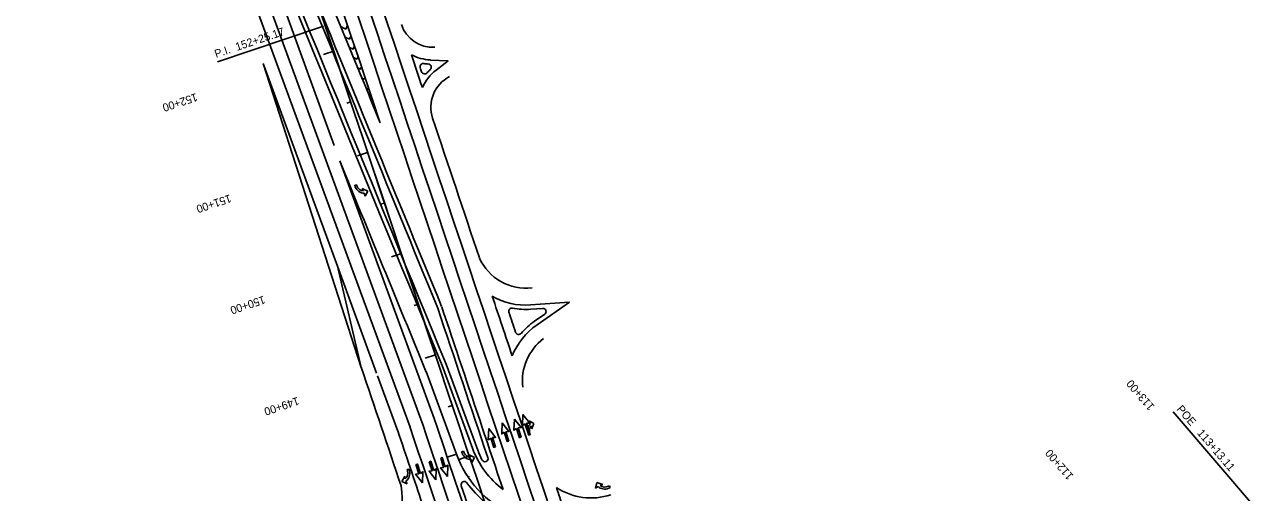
# Model space of a CAD drawing. Extents: x 955284 to 958152, y 796315 to 801506.
# Drawn here: x 956084 to 957239, y 799276 to 799714 of the extents above; entities that cross this region are included whole.
import ezdxf

# ---------------------------------------------------------------- set-up
doc = ezdxf.new("R2010")
doc.units = 0
for name, color, linetype in [('MAIN_P_CONSTCL-Line', 7, 'Continuous'), ('MAIN_P_CONSTCL-PC-PT-Sta-Ldr-Line', 7, 'Continuous'), ('MAIN_P_CONSTCL-PC-PT-Sta-Ldr-Text', 7, 'Continuous'), ('MAIN_P_CONSTCL-Tic-Sta-Line', 7, 'Continuous'), ('MAIN_P_CONSTCL-Tic-Sta-Text', 7, 'Continuous'), ('MAIN_P_EPSHLDR-Line', 7, 'Continuous'), ('MAIN_P_SIDECL-PC-PT-Sta-Ldr-Line', 7, 'Continuous'), ('MAIN_P_SIDECL-PC-PT-Sta-Ldr-Text', 7, 'Continuous'), ('MAIN_P_SIDECL-Tic-Sta-Text', 7, 'Continuous'), ('SIGN_P_SM-Cell', 7, 'Continuous'), ('SIGN_P_SM-Markings', 7, 'Continuous')]:
    doc.layers.add(name, color=color, linetype=linetype)

msp = doc.modelspace()

# ---------------------------------------------------------------- linework, layer by layer
at = {"layer": 'MAIN_P_CONSTCL-Line'}
for centre, start in [((1191820.5, 878328.1), 198.256863), ((1191820.5, 878328.2), 198.256955)]:
    msp.add_arc(centre, 248232.1, start, 198.669834, dxfattribs=at)
at = {"layer": 'MAIN_P_CONSTCL-PC-PT-Sta-Ldr-Line'}
msp.add_lwpolyline([(956364.3, 799713), (956264.7, 799679.7)], dxfattribs=at)
at = {"layer": 'MAIN_P_CONSTCL-Tic-Sta-Line'}
for points in [[(956364.3, 799686.4), (956373.8, 799689.6)], [(956385.9, 799640.9), (956389.7, 799642.2)], [(956396, 799591.6), (956405.5, 799594.8)], [(956417.6, 799546.1), (956421.4, 799547.3)], [(956427.8, 799496.8), (956437.3, 799499.9)], [(956449.3, 799451.2), (956453.1, 799452.5)], [(956459.5, 799401.9), (956469, 799405.1)], [(956481.1, 799356.4), (956484.9, 799357.7)], [(956491.4, 799307.1), (956500.8, 799310.3)]]:
    msp.add_lwpolyline(points, dxfattribs=at)
at = {"layer": 'MAIN_P_EPSHLDR-Line'}
for p, q in [((956558.6, 799447.8), (956569.6, 799448.6)), ((956562.1, 799436.6), (956571.5, 799443.1)), ((956508.7, 799315.7), (956479.1, 799396.4))]:
    msp.add_line(p, q, dxfattribs=at)
for centre, radius, start, end in [((1186116.2, 893651.2), 248228.1, 202.191807, 202.31575), ((1186120.9, 893641.4), 248216.1, 202.217167, 202.301372), ((956457.7, 799675.1), 3, 79.7781, 198.4785), ((1191820.5, 878328.1), 248160.1, 198.478476, 198.479406), ((956466.6, 799724.3), 47, 259.7781, 264.9202), ((956462.2, 799674.5), 3, 312.949, 84.9202), ((956459, 799671.3), 3, 198.4794, 318.0047), ((956497.1, 799637), 48.3, 132.949, 138.0047), ((1191820.5, 878328.1), 248216.1, 198.529015, 198.56308), ((956540.8, 799445.9), 3, 79.3664, 198.5347), ((1191820.5, 878328.1), 248154.1, 198.534747, 198.539296), ((956553.8, 799515.3), 67.7, 259.3664, 274.0011), ((956569.8, 799445.6), 3, 304.6054, 94.0011), ((956600.8, 799380.4), 68.2, 124.6054, 138.9928), ((956547.1, 799427.2), 3, 198.5393, 318.9928), ((956584.8, 799343.5), 81, 200.1457, 207.1586), ((956515.4, 799307.9), 3, 207.1586, 18.5631), ((956496.2, 799283.3), 3, 36.0191, 198.5671), ((1191820.5, 878328.1), 248248.1, 198.567057, 198.608477), ((956583.6, 799346.8), 105, 216.0191, 243.0718)]:
    msp.add_arc(centre, radius, start, end, dxfattribs=at)
at = {"layer": 'MAIN_P_SIDECL-PC-PT-Sta-Ldr-Line'}
msp.add_lwpolyline([(957238.5, 799260.4), (957160.4, 799351.5)], dxfattribs=at)
at = {"layer": 'SIGN_P_SM-Cell'}
for p, q in [((956393.4, 799563.9), (956395.1, 799564.5)), ((956394, 799562.4), (956393.4, 799563.9)), ((956395.1, 799564.5), (956395.5, 799563.5)), ((956401.6, 799558.6), (956400.4, 799561)), ((956400.4, 799561), (956405.7, 799558.4)), ((956405.7, 799558.4), (956403.1, 799553.8)), ((956403.1, 799553.8), (956402.4, 799556.6)), ((956561.2, 799340.8), (956557.1, 799343.2)), ((956557.1, 799343.2), (956558.1, 799340.6)), ((956559.3, 799335.8), (956561.2, 799340.8)), ((956556, 799331.3), (956556.5, 799329.8)), ((956556.5, 799329.8), (956557.9, 799330.2)), ((956557.9, 799330.2), (956557.5, 799331.2)), ((956558.7, 799338.5), (956559.3, 799335.8)), ((956493.6, 799314.2), (956495.3, 799314.9)), ((956494.1, 799312.8), (956493.6, 799314.2)), ((956495.3, 799314.9), (956495.6, 799313.8)), ((956501.7, 799309), (956500.6, 799311.4)), ((956500.6, 799311.4), (956505.8, 799308.8)), ((956503.3, 799304.2), (956502.5, 799306.9)), ((956505.8, 799308.8), (956503.3, 799304.2)), ((956444.3, 799298), (956442.5, 799297.5)), ((956442.5, 799297.5), (956442.9, 799296.4)), ((956444.7, 799296.5), (956444.3, 799298)), ((956440.3, 799291.5), (956437.7, 799286.3)), ((956437.7, 799286.3), (956442.5, 799284.1)), ((956440.8, 799288.9), (956440.3, 799291.5)), ((956442.5, 799284.1), (956441.5, 799286.8)), ((956620.4, 799285.3), (956619, 799280.2)), ((956619, 799280.2), (956621.5, 799281.7)), ((956626, 799283.5), (956620.4, 799285.3)), ((956623.5, 799282.6), (956626, 799283.5)), ((956632.2, 799282.3), (956631.2, 799281.9)), ((956633, 799280.7), (956632.2, 799282.3)), ((956631.6, 799280), (956633, 799280.7))]:
    msp.add_line(p, q, dxfattribs=at)
for points in [[(956531.6, 799341.4), (956531.2, 799330.9), (956533.6, 799332.5)], [(956537.9, 799324.3), (956535.1, 799333), (956538, 799333.3), (956531.6, 799341.4)], [(956543.1, 799344.9), (956542.7, 799334.4), (956545.1, 799336)], [(956549.4, 799327.8), (956546.6, 799336.5), (956549.5, 799336.8), (956543.1, 799344.9)], [(956551.1, 799349.2), (956550.7, 799338.8), (956553, 799340.4)], [(956557.4, 799332.2), (956554.6, 799340.9), (956557.5, 799341.1), (956551.1, 799349.2)], [(956553, 799340.4), (956555.9, 799331.7), (956557.4, 799332.2)], [(956519, 799335.9), (956518.6, 799325.4), (956521, 799327)], [(956525.4, 799318.8), (956522.6, 799327.5), (956525.5, 799327.7), (956519, 799335.9)], [(956533.6, 799332.5), (956536.4, 799323.8), (956537.9, 799324.3)], [(956545.1, 799336), (956547.9, 799327.3), (956549.4, 799327.8)], [(956521, 799327), (956523.8, 799318.3), (956525.4, 799318.8)], [(956463.2, 799304.9), (956466, 799296.2), (956463.1, 799296), (956469.5, 799287.8)], [(956467.5, 799296.7), (956464.7, 799305.4), (956463.2, 799304.9)], [(956474, 799308.2), (956476.8, 799299.5), (956473.9, 799299.3), (956480.3, 799291.1)], [(956478.3, 799300), (956475.5, 799308.7), (956474, 799308.2)], [(956450.6, 799302.2), (956453.5, 799293.5), (956450.5, 799293.2), (956457, 799285.1)], [(956455, 799294), (956452.2, 799302.7), (956450.6, 799302.2)], [(956457, 799285.1), (956457.4, 799295.5), (956455, 799294)], [(956469.5, 799287.8), (956469.9, 799298.3), (956467.5, 799296.7)], [(956480.3, 799291.1), (956480.7, 799301.6), (956478.3, 799300)]]:
    msp.add_lwpolyline(points, dxfattribs=at)
for centre, major_axis, ratio, start_param, end_param in [((956401.4, 799565.7), (3.24, -8.67), 0.879686, 4.761865, 5.995538), ((956401.4, 799565.7), (2.51, -6.72), 0.879686, 4.713519, 5.907859), ((956562.4, 799332.5), (-2.81, 8.81), 0.703987, 0.258897, 1.49257), ((956562.4, 799332.5), (-2.18, 6.83), 0.703987, 0.346576, 1.540916), ((956501.6, 799316), (3.24, -8.67), 0.879686, 4.761865, 5.995538), ((956501.6, 799316), (2.51, -6.72), 0.879686, 4.713519, 5.907859), ((956436.8, 799294.7), (1.98, -6.89), 0.879686, 0.375327, 1.569666), ((956436.8, 799294.7), (2.55, -8.89), 0.879686, 0.287648, 1.52132), ((956628.5, 799287.6), (-8.36, -3.97), 0.879686, 0.287648, 1.52132), ((956628.5, 799287.6), (-6.48, -3.08), 0.879686, 0.375327, 1.569666)]:
    msp.add_ellipse(centre, major_axis=major_axis, ratio=ratio, start_param=start_param, end_param=end_param, dxfattribs=at)
at = {"layer": 'SIGN_P_SM-Markings'}
for p, q in [((956318.1, 799755.3), (956374.2, 799601.1)), ((956456.6, 799341.4), (956312.5, 799734.4)), ((956445.3, 799337.4), (956301.1, 799730.5)), ((956377.2, 799488.2), (956307.6, 799678.1)), ((956464.4, 799681.3), (956480.9, 799680.5)), ((956469.8, 799671.7), (956480.9, 799680.5)), ((956468, 799345.4), (956379.4, 799586.9)), ((956399.6, 799393.3), (956377.2, 799488.2)), ((956414, 799388), (956377.2, 799488.2)), ((956558.3, 799451.8), (956594.8, 799454.4)), ((956564.3, 799433.3), (956594.8, 799454.4)), ((956434, 799333.5), (956414.9, 799385.4)), ((956488.7, 799312), (956460.3, 799389.4)), ((956503.8, 799317.5), (956475.4, 799394.9)), ((956488.7, 799312), (956480.1, 799309.1))]:
    msp.add_line(p, q, dxfattribs=at)
for points in [[(956380.6, 799712.3), (956385, 799710.3), (956386.7, 799714.1)], [(956384.5, 799702.8), (956388.5, 799700.9), (956390, 799704.3)], [(956388.5, 799693.2), (956391.9, 799691.6), (956393.3, 799694.5)], [(956392.4, 799683.6), (956395.4, 799682.2), (956396.6, 799684.7)], [(956392.4, 799683.6), (956395.4, 799682.2), (956396.6, 799684.7)], [(956396.3, 799674), (956398.9, 799672.8), (956399.8, 799674.9)], [(956400.2, 799664.4), (956402.4, 799663.4), (956403.1, 799665.1)], [(956404.2, 799654.8), (956405.8, 799654), (956406.4, 799655.3)], [(956408.1, 799645.2), (956409.3, 799644.7), (956409.7, 799645.5)]]:
    msp.add_lwpolyline(points, dxfattribs=at)
msp.add_lwpolyline([(956307.6, 799678.1), (956399.6, 799393.3), (956377.2, 799488.2)], close=True, dxfattribs=at)
for centre, radius, start, end in [((1191820.5, 878328.1), 248212.1, 198.332493, 198.486884), ((1191820.5, 878328.1), 248200.1, 198.334801, 198.666081), ((1191820.5, 878328.1), 248188.1, 198.334801, 198.66363), ((1191820.5, 878328.1), 248176.1, 198.334801, 198.659705), ((1186116.2, 893651.2), 248232.1, 202.193851, 202.315738), ((1186120.9, 893641.4), 248200.1, 202.217289, 202.259573), ((1186120.9, 893641.4), 248212.1, 202.217197, 202.301372), ((956466.6, 799724.3), 31, 198.4683, 273.4321), ((956466.6, 799724.3), 43, 242.3326, 266.9876), ((1191820.5, 878328.1), 248164.1, 198.475239, 198.482676), ((956497.1, 799637), 44.3, 128.1854, 155.2757), ((956497.1, 799637), 32.3, 117.1793, 198.4897), ((1191820.5, 878328.1), 248164.1, 198.489704, 198.521582), ((1186116.2, 893651.2), 248248.1, 202.266344, 202.315738), ((956553.8, 799515.3), 47.7, 204.1752, 277.0517), ((956553.8, 799515.3), 63.7, 240.3629, 274.0011), ((1191820.5, 878328.1), 248164.1, 198.530303, 198.543913), ((1191820.5, 878328.1), 248212.1, 198.528985, 198.570701), ((956600.8, 799380.4), 64.2, 124.6054, 158.3944), ((956600.8, 799380.4), 50.2, 127.1915, 186.3182), ((1191819.1, 878327.6), 248300.1, 198.535888, 198.56293), ((1191820.5, 878328.1), 248264.1, 198.551392, 198.669834), ((1191820.5, 878328.1), 248252.1, 198.551392, 198.608477), ((1191820.5, 878328.1), 248288.1, 198.551392, 198.56823), ((1191820.5, 878328.1), 248276.1, 198.551392, 198.646756), ((956583.6, 799346.8), 85, 200.1457, 233.094), ((956583.6, 799346.8), 101, 200.1457, 244.6736), ((956370.2, 799271.6), 67.6, 291.9292, 9.0656), ((956407, 799256.2), 100, 20.1456, 20.1457), ((1191820.5, 878328.1), 248164.1, 198.573962, 198.578533), ((956614.9, 799328.9), 58, 236.0792, 288.5792)]:
    msp.add_arc(centre, radius, start, end, dxfattribs=at)

# ---------------------------------------------------------------- texts
at = {"layer": 'MAIN_P_CONSTCL-PC-PT-Sta-Ldr-Text'}
msp.add_text('P.I.  152+25.17', height=7.5, rotation=18.4634, dxfattribs=at).set_placement((956263.5, 799683.3))
at = {"layer": 'MAIN_P_CONSTCL-Tic-Sta-Text'}
for s, rotation, p in [('152+00', 198.4692, (956244.6, 799650.4)), ('151+00', 198.4923, (956276.3, 799555.5)), ('150+00', 198.5154, (956308.1, 799460.6)), ('149+00', 198.5384, (956339.8, 799365.7))]:
    msp.add_text(s, height=7.5, rotation=rotation, dxfattribs=at).set_placement(p)
at = {"layer": 'MAIN_P_SIDECL-PC-PT-Sta-Ldr-Text'}
msp.add_text('POE   113+13.11', height=7.5, rotation=310.6021, dxfattribs=at).set_placement((957163.3, 799353.9))
at = {"layer": 'MAIN_P_SIDECL-Tic-Sta-Text'}
for s, p in [('113+00', (957143.6, 799356.8)), ('112+00', (957067.6, 799291.7))]:
    msp.add_text(s, height=7.5, rotation=130.6021, dxfattribs=at).set_placement(p)

doc.saveas('drawing.dxf')
